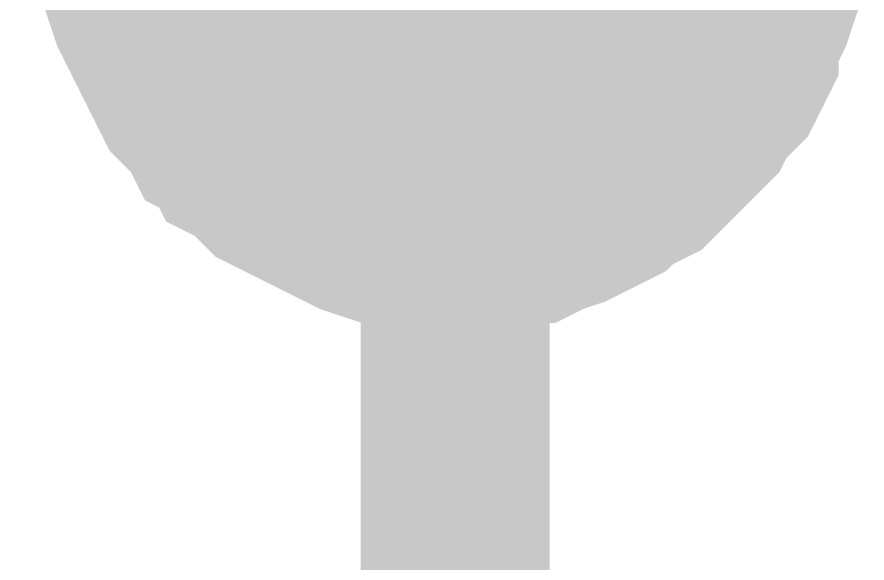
# Model space of a CAD drawing. Header units: inches. Extents: x 0 to 594, y 0 to 420.
# Drawn here: x 196.812 to 198.161, y 233.961 to 234.828 of the extents above; entities that cross this region are included whole.
import ezdxf

# ---------------------------------------------------------------- set-up
doc = ezdxf.new("R2010")
doc.units = ezdxf.units.IN
doc.layers.add('Sheet', color=255, linetype='Continuous')

msp = doc.modelspace()

# ---------------------------------------------------------------- linework, layer by layer
at = {"layer": 'Sheet'}
msp.add_lwpolyline([(197.246, 235, 0.508, 0.508, 1), (197.754, 235, 0.508, 0.508, 1)], format="xyseb", close=True, dxfattribs=at)
for points in [[(192.5012, 229.9899, 0.2997, 0.2997, 0), (197.5072, 229.9899, 0.2997, 0.2997, 0), (197.5072, 234.9957, 0.2997, 0.2997, 0), (192.5012, 234.9957, 0.2997, 0.2997, 0)], [(197.5072, 234.4806, 0.2997, 0.2997, 0), (197.4848, 234.4806, 0.2997, 0.2997, 0), (197.4512, 234.4806, 0.2997, 0.2997, 0), (197.4288, 234.4918, 0.2997, 0.2997, 0), (197.4064, 234.4918, 0.2997, 0.2997, 0), (197.3841, 234.4918, 0.2997, 0.2997, 0), (197.3505, 234.503, 0.2997, 0.2997, 0), (197.3281, 234.5142, 0.2997, 0.2997, 0), (197.3057, 234.5254, 0.2997, 0.2997, 0), (197.2833, 234.5366, 0.2997, 0.2997, 0), (197.2609, 234.5478, 0.2997, 0.2997, 0), (197.2385, 234.559, 0.2997, 0.2997, 0), (197.2161, 234.5702, 0.2997, 0.2997, 0), (197.2049, 234.5814, 0.2997, 0.2997, 0), (197.1825, 234.6038, 0.2997, 0.2997, 0), (197.1601, 234.615, 0.2997, 0.2997, 0), (197.1489, 234.6374, 0.2997, 0.2997, 0), (197.1265, 234.6486, 0.2997, 0.2997, 0), (197.1153, 234.671, 0.2997, 0.2997, 0), (197.0929, 234.6934, 0.2997, 0.2997, 0), (197.0817, 234.7046, 0.2997, 0.2997, 0), (197.0705, 234.727, 0.2997, 0.2997, 0), (197.0593, 234.7494, 0.2997, 0.2997, 0), (197.0481, 234.7718, 0.2997, 0.2997, 0), (197.0369, 234.7942, 0.2997, 0.2997, 0), (197.0257, 234.8166, 0.2997, 0.2997, 0), (197.0145, 234.839, 0.2997, 0.2997, 0), (197.0033, 234.8725, 0.2997, 0.2997, 0), (197.0033, 234.8949, 0.2997, 0.2997, 0), (197.0033, 234.9173, 0.2997, 0.2997, 0), (196.9921, 234.9397, 0.2997, 0.2997, 0), (196.9921, 234.9733, 0.2997, 0.2997, 0), (196.9921, 234.9957, 0.2997, 0.2997, 0)], [(197.5072, 234.4806, 0.2997, 0.2997, 0), (197.4848, 234.4806, 0.2997, 0.2997, 0), (197.4512, 234.4806, 0.2997, 0.2997, 0), (197.4288, 234.4918, 0.2997, 0.2997, 0), (197.4064, 234.4918, 0.2997, 0.2997, 0), (197.3841, 234.4918, 0.2997, 0.2997, 0), (197.3505, 234.503, 0.2997, 0.2997, 0), (197.3281, 234.5142, 0.2997, 0.2997, 0), (197.3057, 234.5254, 0.2997, 0.2997, 0), (197.2833, 234.5366, 0.2997, 0.2997, 0), (197.2609, 234.5478, 0.2997, 0.2997, 0), (197.2385, 234.559, 0.2997, 0.2997, 0), (197.2161, 234.5702, 0.2997, 0.2997, 0), (197.2049, 234.5814, 0.2997, 0.2997, 0), (197.1825, 234.6038, 0.2997, 0.2997, 0), (197.1601, 234.615, 0.2997, 0.2997, 0), (197.1489, 234.6374, 0.2997, 0.2997, 0), (197.1265, 234.6486, 0.2997, 0.2997, 0), (197.1153, 234.671, 0.2997, 0.2997, 0), (197.0929, 234.6934, 0.2997, 0.2997, 0), (197.0817, 234.7046, 0.2997, 0.2997, 0), (197.0705, 234.727, 0.2997, 0.2997, 0), (197.0593, 234.7494, 0.2997, 0.2997, 0), (197.0481, 234.7718, 0.2997, 0.2997, 0), (197.0369, 234.7942, 0.2997, 0.2997, 0), (197.0257, 234.8166, 0.2997, 0.2997, 0), (197.0145, 234.839, 0.2997, 0.2997, 0), (197.0033, 234.8725, 0.2997, 0.2997, 0), (197.0033, 234.8949, 0.2997, 0.2997, 0), (197.0033, 234.9173, 0.2997, 0.2997, 0), (196.9921, 234.9397, 0.2997, 0.2997, 0), (196.9921, 234.9733, 0.2997, 0.2997, 0), (196.9921, 234.9957, 0.2997, 0.2997, 0)], [(197.5072, 234.4806, 0.2997, 0.2997, 0), (197.4848, 234.4806, 0.2997, 0.2997, 0), (197.4512, 234.4806, 0.2997, 0.2997, 0), (197.4288, 234.4918, 0.2997, 0.2997, 0), (197.4064, 234.4918, 0.2997, 0.2997, 0), (197.3841, 234.4918, 0.2997, 0.2997, 0), (197.3505, 234.503, 0.2997, 0.2997, 0), (197.3281, 234.5142, 0.2997, 0.2997, 0), (197.3057, 234.5254, 0.2997, 0.2997, 0), (197.2833, 234.5366, 0.2997, 0.2997, 0), (197.2609, 234.5478, 0.2997, 0.2997, 0), (197.2385, 234.559, 0.2997, 0.2997, 0), (197.2161, 234.5702, 0.2997, 0.2997, 0), (197.2049, 234.5814, 0.2997, 0.2997, 0), (197.1825, 234.6038, 0.2997, 0.2997, 0), (197.1601, 234.615, 0.2997, 0.2997, 0), (197.1489, 234.6374, 0.2997, 0.2997, 0), (197.1265, 234.6486, 0.2997, 0.2997, 0), (197.1153, 234.671, 0.2997, 0.2997, 0), (197.0929, 234.6934, 0.2997, 0.2997, 0), (197.0817, 234.7046, 0.2997, 0.2997, 0), (197.0705, 234.727, 0.2997, 0.2997, 0), (197.0593, 234.7494, 0.2997, 0.2997, 0), (197.0481, 234.7718, 0.2997, 0.2997, 0), (197.0369, 234.7942, 0.2997, 0.2997, 0), (197.0257, 234.8166, 0.2997, 0.2997, 0), (197.0145, 234.839, 0.2997, 0.2997, 0), (197.0033, 234.8725, 0.2997, 0.2997, 0), (197.0033, 234.8949, 0.2997, 0.2997, 0), (197.0033, 234.9173, 0.2997, 0.2997, 0), (196.9921, 234.9397, 0.2997, 0.2997, 0), (196.9921, 234.9733, 0.2997, 0.2997, 0), (196.9921, 234.9957, 0.2997, 0.2997, 0)], [(197.5072, 234.4806, 0.2997, 0.2997, 0), (197.4848, 234.4806, 0.2997, 0.2997, 0), (197.4512, 234.4806, 0.2997, 0.2997, 0), (197.4288, 234.4918, 0.2997, 0.2997, 0), (197.4064, 234.4918, 0.2997, 0.2997, 0), (197.3841, 234.4918, 0.2997, 0.2997, 0), (197.3505, 234.503, 0.2997, 0.2997, 0), (197.3281, 234.5142, 0.2997, 0.2997, 0), (197.3057, 234.5254, 0.2997, 0.2997, 0), (197.2833, 234.5366, 0.2997, 0.2997, 0), (197.2609, 234.5478, 0.2997, 0.2997, 0), (197.2385, 234.559, 0.2997, 0.2997, 0), (197.2161, 234.5702, 0.2997, 0.2997, 0), (197.2049, 234.5814, 0.2997, 0.2997, 0), (197.1825, 234.6038, 0.2997, 0.2997, 0), (197.1601, 234.615, 0.2997, 0.2997, 0), (197.1489, 234.6374, 0.2997, 0.2997, 0), (197.1265, 234.6486, 0.2997, 0.2997, 0), (197.1153, 234.671, 0.2997, 0.2997, 0), (197.0929, 234.6934, 0.2997, 0.2997, 0), (197.0817, 234.7046, 0.2997, 0.2997, 0), (197.0705, 234.727, 0.2997, 0.2997, 0), (197.0593, 234.7494, 0.2997, 0.2997, 0), (197.0481, 234.7718, 0.2997, 0.2997, 0), (197.0369, 234.7942, 0.2997, 0.2997, 0), (197.0257, 234.8166, 0.2997, 0.2997, 0), (197.0145, 234.839, 0.2997, 0.2997, 0), (197.0033, 234.8725, 0.2997, 0.2997, 0), (197.0033, 234.8949, 0.2997, 0.2997, 0), (197.0033, 234.9173, 0.2997, 0.2997, 0), (196.9921, 234.9397, 0.2997, 0.2997, 0), (196.9921, 234.9733, 0.2997, 0.2997, 0), (196.9921, 234.9957, 0.2997, 0.2997, 0)], [(198.0112, 234.9957, 0.2997, 0.2997, 0), (198.0112, 234.9733, 0.2997, 0.2997, 0), (198.0112, 234.9397, 0.2997, 0.2997, 0), (198, 234.9173, 0.2997, 0.2997, 0), (198, 234.8949, 0.2997, 0.2997, 0), (198, 234.8725, 0.2997, 0.2997, 0), (197.9888, 234.839, 0.2997, 0.2997, 0), (197.9776, 234.8166, 0.2997, 0.2997, 0), (197.9664, 234.7942, 0.2997, 0.2997, 0), (197.9664, 234.7718, 0.2997, 0.2997, 0), (197.9552, 234.7494, 0.2997, 0.2997, 0), (197.944, 234.727, 0.2997, 0.2997, 0), (197.9216, 234.7046, 0.2997, 0.2997, 0), (197.9104, 234.6934, 0.2997, 0.2997, 0), (197.8992, 234.671, 0.2997, 0.2997, 0), (197.8768, 234.6486, 0.2997, 0.2997, 0), (197.8656, 234.6374, 0.2997, 0.2997, 0), (197.8432, 234.615, 0.2997, 0.2997, 0), (197.832, 234.6038, 0.2997, 0.2997, 0), (197.8096, 234.5814, 0.2997, 0.2997, 0), (197.7872, 234.5702, 0.2997, 0.2997, 0), (197.7648, 234.559, 0.2997, 0.2997, 0), (197.7536, 234.5478, 0.2997, 0.2997, 0), (197.7312, 234.5366, 0.2997, 0.2997, 0), (197.7088, 234.5254, 0.2997, 0.2997, 0), (197.6864, 234.5142, 0.2997, 0.2997, 0), (197.6528, 234.503, 0.2997, 0.2997, 0), (197.6304, 234.4918, 0.2997, 0.2997, 0), (197.608, 234.4918, 0.2997, 0.2997, 0), (197.5856, 234.4918, 0.2997, 0.2997, 0), (197.5632, 234.4806, 0.2997, 0.2997, 0), (197.5296, 234.4806, 0.2997, 0.2997, 0), (197.5072, 234.4806, 0.2997, 0.2997, 0)], [(198.0112, 234.9957, 0.2997, 0.2997, 0), (198.0112, 234.9733, 0.2997, 0.2997, 0), (198.0112, 234.9397, 0.2997, 0.2997, 0), (198, 234.9173, 0.2997, 0.2997, 0), (198, 234.8949, 0.2997, 0.2997, 0), (198, 234.8725, 0.2997, 0.2997, 0), (197.9888, 234.839, 0.2997, 0.2997, 0), (197.9776, 234.8166, 0.2997, 0.2997, 0), (197.9664, 234.7942, 0.2997, 0.2997, 0), (197.9664, 234.7718, 0.2997, 0.2997, 0), (197.9552, 234.7494, 0.2997, 0.2997, 0), (197.944, 234.727, 0.2997, 0.2997, 0), (197.9216, 234.7046, 0.2997, 0.2997, 0), (197.9104, 234.6934, 0.2997, 0.2997, 0), (197.8992, 234.671, 0.2997, 0.2997, 0), (197.8768, 234.6486, 0.2997, 0.2997, 0), (197.8656, 234.6374, 0.2997, 0.2997, 0), (197.8432, 234.615, 0.2997, 0.2997, 0), (197.832, 234.6038, 0.2997, 0.2997, 0), (197.8096, 234.5814, 0.2997, 0.2997, 0), (197.7872, 234.5702, 0.2997, 0.2997, 0), (197.7648, 234.559, 0.2997, 0.2997, 0), (197.7536, 234.5478, 0.2997, 0.2997, 0), (197.7312, 234.5366, 0.2997, 0.2997, 0), (197.7088, 234.5254, 0.2997, 0.2997, 0), (197.6864, 234.5142, 0.2997, 0.2997, 0), (197.6528, 234.503, 0.2997, 0.2997, 0), (197.6304, 234.4918, 0.2997, 0.2997, 0), (197.608, 234.4918, 0.2997, 0.2997, 0), (197.5856, 234.4918, 0.2997, 0.2997, 0), (197.5632, 234.4806, 0.2997, 0.2997, 0), (197.5296, 234.4806, 0.2997, 0.2997, 0), (197.5072, 234.4806, 0.2997, 0.2997, 0)], [(198.0112, 234.9957, 0.2997, 0.2997, 0), (198.0112, 234.9733, 0.2997, 0.2997, 0), (198.0112, 234.9397, 0.2997, 0.2997, 0), (198, 234.9173, 0.2997, 0.2997, 0), (198, 234.8949, 0.2997, 0.2997, 0), (198, 234.8725, 0.2997, 0.2997, 0), (197.9888, 234.839, 0.2997, 0.2997, 0), (197.9776, 234.8166, 0.2997, 0.2997, 0), (197.9664, 234.7942, 0.2997, 0.2997, 0), (197.9664, 234.7718, 0.2997, 0.2997, 0), (197.9552, 234.7494, 0.2997, 0.2997, 0), (197.944, 234.727, 0.2997, 0.2997, 0), (197.9216, 234.7046, 0.2997, 0.2997, 0), (197.9104, 234.6934, 0.2997, 0.2997, 0), (197.8992, 234.671, 0.2997, 0.2997, 0), (197.8768, 234.6486, 0.2997, 0.2997, 0), (197.8656, 234.6374, 0.2997, 0.2997, 0), (197.8432, 234.615, 0.2997, 0.2997, 0), (197.832, 234.6038, 0.2997, 0.2997, 0), (197.8096, 234.5814, 0.2997, 0.2997, 0), (197.7872, 234.5702, 0.2997, 0.2997, 0), (197.7648, 234.559, 0.2997, 0.2997, 0), (197.7536, 234.5478, 0.2997, 0.2997, 0), (197.7312, 234.5366, 0.2997, 0.2997, 0), (197.7088, 234.5254, 0.2997, 0.2997, 0), (197.6864, 234.5142, 0.2997, 0.2997, 0), (197.6528, 234.503, 0.2997, 0.2997, 0), (197.6304, 234.4918, 0.2997, 0.2997, 0), (197.608, 234.4918, 0.2997, 0.2997, 0), (197.5856, 234.4918, 0.2997, 0.2997, 0), (197.5632, 234.4806, 0.2997, 0.2997, 0), (197.5296, 234.4806, 0.2997, 0.2997, 0), (197.5072, 234.4806, 0.2997, 0.2997, 0)], [(198.0112, 234.9957, 0.2997, 0.2997, 0), (198.0112, 234.9733, 0.2997, 0.2997, 0), (198.0112, 234.9397, 0.2997, 0.2997, 0), (198, 234.9173, 0.2997, 0.2997, 0), (198, 234.8949, 0.2997, 0.2997, 0), (198, 234.8725, 0.2997, 0.2997, 0), (197.9888, 234.839, 0.2997, 0.2997, 0), (197.9776, 234.8166, 0.2997, 0.2997, 0), (197.9664, 234.7942, 0.2997, 0.2997, 0), (197.9664, 234.7718, 0.2997, 0.2997, 0), (197.9552, 234.7494, 0.2997, 0.2997, 0), (197.944, 234.727, 0.2997, 0.2997, 0), (197.9216, 234.7046, 0.2997, 0.2997, 0), (197.9104, 234.6934, 0.2997, 0.2997, 0), (197.8992, 234.671, 0.2997, 0.2997, 0), (197.8768, 234.6486, 0.2997, 0.2997, 0), (197.8656, 234.6374, 0.2997, 0.2997, 0), (197.8432, 234.615, 0.2997, 0.2997, 0), (197.832, 234.6038, 0.2997, 0.2997, 0), (197.8096, 234.5814, 0.2997, 0.2997, 0), (197.7872, 234.5702, 0.2997, 0.2997, 0), (197.7648, 234.559, 0.2997, 0.2997, 0), (197.7536, 234.5478, 0.2997, 0.2997, 0), (197.7312, 234.5366, 0.2997, 0.2997, 0), (197.7088, 234.5254, 0.2997, 0.2997, 0), (197.6864, 234.5142, 0.2997, 0.2997, 0), (197.6528, 234.503, 0.2997, 0.2997, 0), (197.6304, 234.4918, 0.2997, 0.2997, 0), (197.608, 234.4918, 0.2997, 0.2997, 0), (197.5856, 234.4918, 0.2997, 0.2997, 0), (197.5632, 234.4806, 0.2997, 0.2997, 0), (197.5296, 234.4806, 0.2997, 0.2997, 0), (197.5072, 234.4806, 0.2997, 0.2997, 0)], [(197.5072, 234.4806, 0.0991, 0.0991, 0), (197.4848, 234.4806, 0.0991, 0.0991, 0), (197.4512, 234.4806, 0.0991, 0.0991, 0), (197.4288, 234.4918, 0.0991, 0.0991, 0), (197.4064, 234.4918, 0.0991, 0.0991, 0), (197.3841, 234.4918, 0.0991, 0.0991, 0), (197.3505, 234.503, 0.0991, 0.0991, 0), (197.3281, 234.5142, 0.0991, 0.0991, 0), (197.3057, 234.5254, 0.0991, 0.0991, 0), (197.2833, 234.5366, 0.0991, 0.0991, 0), (197.2609, 234.5478, 0.0991, 0.0991, 0), (197.2385, 234.559, 0.0991, 0.0991, 0), (197.2161, 234.5702, 0.0991, 0.0991, 0), (197.2049, 234.5814, 0.0991, 0.0991, 0), (197.1825, 234.6038, 0.0991, 0.0991, 0), (197.1601, 234.615, 0.0991, 0.0991, 0), (197.1489, 234.6374, 0.0991, 0.0991, 0), (197.1265, 234.6486, 0.0991, 0.0991, 0), (197.1153, 234.671, 0.0991, 0.0991, 0), (197.0929, 234.6934, 0.0991, 0.0991, 0), (197.0817, 234.7046, 0.0991, 0.0991, 0), (197.0705, 234.727, 0.0991, 0.0991, 0), (197.0593, 234.7494, 0.0991, 0.0991, 0), (197.0481, 234.7718, 0.0991, 0.0991, 0), (197.0369, 234.7942, 0.0991, 0.0991, 0), (197.0257, 234.8166, 0.0991, 0.0991, 0), (197.0145, 234.839, 0.0991, 0.0991, 0), (197.0033, 234.8725, 0.0991, 0.0991, 0), (197.0033, 234.8949, 0.0991, 0.0991, 0)], [(197.5072, 234.4806, 0.0991, 0.0991, 0), (197.4848, 234.4806, 0.0991, 0.0991, 0), (197.4512, 234.4806, 0.0991, 0.0991, 0), (197.4288, 234.4918, 0.0991, 0.0991, 0), (197.4064, 234.4918, 0.0991, 0.0991, 0), (197.3841, 234.4918, 0.0991, 0.0991, 0), (197.3505, 234.503, 0.0991, 0.0991, 0), (197.3281, 234.5142, 0.0991, 0.0991, 0), (197.3057, 234.5254, 0.0991, 0.0991, 0), (197.2833, 234.5366, 0.0991, 0.0991, 0), (197.2609, 234.5478, 0.0991, 0.0991, 0), (197.2385, 234.559, 0.0991, 0.0991, 0), (197.2161, 234.5702, 0.0991, 0.0991, 0), (197.2049, 234.5814, 0.0991, 0.0991, 0), (197.1825, 234.6038, 0.0991, 0.0991, 0), (197.1601, 234.615, 0.0991, 0.0991, 0), (197.1489, 234.6374, 0.0991, 0.0991, 0), (197.1265, 234.6486, 0.0991, 0.0991, 0), (197.1153, 234.671, 0.0991, 0.0991, 0), (197.0929, 234.6934, 0.0991, 0.0991, 0), (197.0817, 234.7046, 0.0991, 0.0991, 0), (197.0705, 234.727, 0.0991, 0.0991, 0), (197.0593, 234.7494, 0.0991, 0.0991, 0), (197.0481, 234.7718, 0.0991, 0.0991, 0), (197.0369, 234.7942, 0.0991, 0.0991, 0), (197.0257, 234.8166, 0.0991, 0.0991, 0), (197.0145, 234.839, 0.0991, 0.0991, 0), (197.0033, 234.8725, 0.0991, 0.0991, 0), (197.0033, 234.8949, 0.0991, 0.0991, 0)], [(197.5072, 234.4806, 0.0991, 0.0991, 0), (197.4848, 234.4806, 0.0991, 0.0991, 0), (197.4512, 234.4806, 0.0991, 0.0991, 0), (197.4288, 234.4918, 0.0991, 0.0991, 0), (197.4064, 234.4918, 0.0991, 0.0991, 0), (197.3841, 234.4918, 0.0991, 0.0991, 0), (197.3505, 234.503, 0.0991, 0.0991, 0), (197.3281, 234.5142, 0.0991, 0.0991, 0), (197.3057, 234.5254, 0.0991, 0.0991, 0), (197.2833, 234.5366, 0.0991, 0.0991, 0), (197.2609, 234.5478, 0.0991, 0.0991, 0), (197.2385, 234.559, 0.0991, 0.0991, 0), (197.2161, 234.5702, 0.0991, 0.0991, 0), (197.2049, 234.5814, 0.0991, 0.0991, 0), (197.1825, 234.6038, 0.0991, 0.0991, 0), (197.1601, 234.615, 0.0991, 0.0991, 0), (197.1489, 234.6374, 0.0991, 0.0991, 0), (197.1265, 234.6486, 0.0991, 0.0991, 0), (197.1153, 234.671, 0.0991, 0.0991, 0), (197.0929, 234.6934, 0.0991, 0.0991, 0), (197.0817, 234.7046, 0.0991, 0.0991, 0), (197.0705, 234.727, 0.0991, 0.0991, 0), (197.0593, 234.7494, 0.0991, 0.0991, 0), (197.0481, 234.7718, 0.0991, 0.0991, 0), (197.0369, 234.7942, 0.0991, 0.0991, 0), (197.0257, 234.8166, 0.0991, 0.0991, 0), (197.0145, 234.839, 0.0991, 0.0991, 0), (197.0033, 234.8725, 0.0991, 0.0991, 0), (197.0033, 234.8949, 0.0991, 0.0991, 0)], [(197.5072, 234.4806, 0.0991, 0.0991, 0), (197.4848, 234.4806, 0.0991, 0.0991, 0), (197.4512, 234.4806, 0.0991, 0.0991, 0), (197.4288, 234.4918, 0.0991, 0.0991, 0), (197.4064, 234.4918, 0.0991, 0.0991, 0), (197.3841, 234.4918, 0.0991, 0.0991, 0), (197.3505, 234.503, 0.0991, 0.0991, 0), (197.3281, 234.5142, 0.0991, 0.0991, 0), (197.3057, 234.5254, 0.0991, 0.0991, 0), (197.2833, 234.5366, 0.0991, 0.0991, 0), (197.2609, 234.5478, 0.0991, 0.0991, 0), (197.2385, 234.559, 0.0991, 0.0991, 0), (197.2161, 234.5702, 0.0991, 0.0991, 0), (197.2049, 234.5814, 0.0991, 0.0991, 0), (197.1825, 234.6038, 0.0991, 0.0991, 0), (197.1601, 234.615, 0.0991, 0.0991, 0), (197.1489, 234.6374, 0.0991, 0.0991, 0), (197.1265, 234.6486, 0.0991, 0.0991, 0), (197.1153, 234.671, 0.0991, 0.0991, 0), (197.0929, 234.6934, 0.0991, 0.0991, 0), (197.0817, 234.7046, 0.0991, 0.0991, 0), (197.0705, 234.727, 0.0991, 0.0991, 0), (197.0593, 234.7494, 0.0991, 0.0991, 0), (197.0481, 234.7718, 0.0991, 0.0991, 0), (197.0369, 234.7942, 0.0991, 0.0991, 0), (197.0257, 234.8166, 0.0991, 0.0991, 0), (197.0145, 234.839, 0.0991, 0.0991, 0), (197.0033, 234.8725, 0.0991, 0.0991, 0), (197.0033, 234.8949, 0.0991, 0.0991, 0)], [(198, 234.8949, 0.0991, 0.0991, 0), (198, 234.8725, 0.0991, 0.0991, 0), (197.9888, 234.839, 0.0991, 0.0991, 0), (197.9776, 234.8166, 0.0991, 0.0991, 0), (197.9664, 234.7942, 0.0991, 0.0991, 0), (197.9664, 234.7718, 0.0991, 0.0991, 0), (197.9552, 234.7494, 0.0991, 0.0991, 0), (197.944, 234.727, 0.0991, 0.0991, 0), (197.9216, 234.7046, 0.0991, 0.0991, 0), (197.9104, 234.6934, 0.0991, 0.0991, 0), (197.8992, 234.671, 0.0991, 0.0991, 0), (197.8768, 234.6486, 0.0991, 0.0991, 0), (197.8656, 234.6374, 0.0991, 0.0991, 0), (197.8432, 234.615, 0.0991, 0.0991, 0), (197.832, 234.6038, 0.0991, 0.0991, 0), (197.8096, 234.5814, 0.0991, 0.0991, 0), (197.7872, 234.5702, 0.0991, 0.0991, 0), (197.7648, 234.559, 0.0991, 0.0991, 0), (197.7536, 234.5478, 0.0991, 0.0991, 0), (197.7312, 234.5366, 0.0991, 0.0991, 0), (197.7088, 234.5254, 0.0991, 0.0991, 0), (197.6864, 234.5142, 0.0991, 0.0991, 0), (197.6528, 234.503, 0.0991, 0.0991, 0), (197.6304, 234.4918, 0.0991, 0.0991, 0), (197.608, 234.4918, 0.0991, 0.0991, 0), (197.5856, 234.4918, 0.0991, 0.0991, 0), (197.5632, 234.4806, 0.0991, 0.0991, 0), (197.5296, 234.4806, 0.0991, 0.0991, 0), (197.5072, 234.4806, 0.0991, 0.0991, 0)], [(198, 234.8949, 0.0991, 0.0991, 0), (198, 234.8725, 0.0991, 0.0991, 0), (197.9888, 234.839, 0.0991, 0.0991, 0), (197.9776, 234.8166, 0.0991, 0.0991, 0), (197.9664, 234.7942, 0.0991, 0.0991, 0), (197.9664, 234.7718, 0.0991, 0.0991, 0), (197.9552, 234.7494, 0.0991, 0.0991, 0), (197.944, 234.727, 0.0991, 0.0991, 0), (197.9216, 234.7046, 0.0991, 0.0991, 0), (197.9104, 234.6934, 0.0991, 0.0991, 0), (197.8992, 234.671, 0.0991, 0.0991, 0), (197.8768, 234.6486, 0.0991, 0.0991, 0), (197.8656, 234.6374, 0.0991, 0.0991, 0), (197.8432, 234.615, 0.0991, 0.0991, 0), (197.832, 234.6038, 0.0991, 0.0991, 0), (197.8096, 234.5814, 0.0991, 0.0991, 0), (197.7872, 234.5702, 0.0991, 0.0991, 0), (197.7648, 234.559, 0.0991, 0.0991, 0), (197.7536, 234.5478, 0.0991, 0.0991, 0), (197.7312, 234.5366, 0.0991, 0.0991, 0), (197.7088, 234.5254, 0.0991, 0.0991, 0), (197.6864, 234.5142, 0.0991, 0.0991, 0), (197.6528, 234.503, 0.0991, 0.0991, 0), (197.6304, 234.4918, 0.0991, 0.0991, 0), (197.608, 234.4918, 0.0991, 0.0991, 0), (197.5856, 234.4918, 0.0991, 0.0991, 0), (197.5632, 234.4806, 0.0991, 0.0991, 0), (197.5296, 234.4806, 0.0991, 0.0991, 0), (197.5072, 234.4806, 0.0991, 0.0991, 0)], [(198, 234.8949, 0.0991, 0.0991, 0), (198, 234.8725, 0.0991, 0.0991, 0), (197.9888, 234.839, 0.0991, 0.0991, 0), (197.9776, 234.8166, 0.0991, 0.0991, 0), (197.9664, 234.7942, 0.0991, 0.0991, 0), (197.9664, 234.7718, 0.0991, 0.0991, 0), (197.9552, 234.7494, 0.0991, 0.0991, 0), (197.944, 234.727, 0.0991, 0.0991, 0), (197.9216, 234.7046, 0.0991, 0.0991, 0), (197.9104, 234.6934, 0.0991, 0.0991, 0), (197.8992, 234.671, 0.0991, 0.0991, 0), (197.8768, 234.6486, 0.0991, 0.0991, 0), (197.8656, 234.6374, 0.0991, 0.0991, 0), (197.8432, 234.615, 0.0991, 0.0991, 0), (197.832, 234.6038, 0.0991, 0.0991, 0), (197.8096, 234.5814, 0.0991, 0.0991, 0), (197.7872, 234.5702, 0.0991, 0.0991, 0), (197.7648, 234.559, 0.0991, 0.0991, 0), (197.7536, 234.5478, 0.0991, 0.0991, 0), (197.7312, 234.5366, 0.0991, 0.0991, 0), (197.7088, 234.5254, 0.0991, 0.0991, 0), (197.6864, 234.5142, 0.0991, 0.0991, 0), (197.6528, 234.503, 0.0991, 0.0991, 0), (197.6304, 234.4918, 0.0991, 0.0991, 0), (197.608, 234.4918, 0.0991, 0.0991, 0), (197.5856, 234.4918, 0.0991, 0.0991, 0), (197.5632, 234.4806, 0.0991, 0.0991, 0), (197.5296, 234.4806, 0.0991, 0.0991, 0), (197.5072, 234.4806, 0.0991, 0.0991, 0)], [(198, 234.8949, 0.0991, 0.0991, 0), (198, 234.8725, 0.0991, 0.0991, 0), (197.9888, 234.839, 0.0991, 0.0991, 0), (197.9776, 234.8166, 0.0991, 0.0991, 0), (197.9664, 234.7942, 0.0991, 0.0991, 0), (197.9664, 234.7718, 0.0991, 0.0991, 0), (197.9552, 234.7494, 0.0991, 0.0991, 0), (197.944, 234.727, 0.0991, 0.0991, 0), (197.9216, 234.7046, 0.0991, 0.0991, 0), (197.9104, 234.6934, 0.0991, 0.0991, 0), (197.8992, 234.671, 0.0991, 0.0991, 0), (197.8768, 234.6486, 0.0991, 0.0991, 0), (197.8656, 234.6374, 0.0991, 0.0991, 0), (197.8432, 234.615, 0.0991, 0.0991, 0), (197.832, 234.6038, 0.0991, 0.0991, 0), (197.8096, 234.5814, 0.0991, 0.0991, 0), (197.7872, 234.5702, 0.0991, 0.0991, 0), (197.7648, 234.559, 0.0991, 0.0991, 0), (197.7536, 234.5478, 0.0991, 0.0991, 0), (197.7312, 234.5366, 0.0991, 0.0991, 0), (197.7088, 234.5254, 0.0991, 0.0991, 0), (197.6864, 234.5142, 0.0991, 0.0991, 0), (197.6528, 234.503, 0.0991, 0.0991, 0), (197.6304, 234.4918, 0.0991, 0.0991, 0), (197.608, 234.4918, 0.0991, 0.0991, 0), (197.5856, 234.4918, 0.0991, 0.0991, 0), (197.5632, 234.4806, 0.0991, 0.0991, 0), (197.5296, 234.4806, 0.0991, 0.0991, 0), (197.5072, 234.4806, 0.0991, 0.0991, 0)]]:
    msp.add_lwpolyline(points, format="xyseb", dxfattribs=at)

doc.saveas('drawing.dxf')
